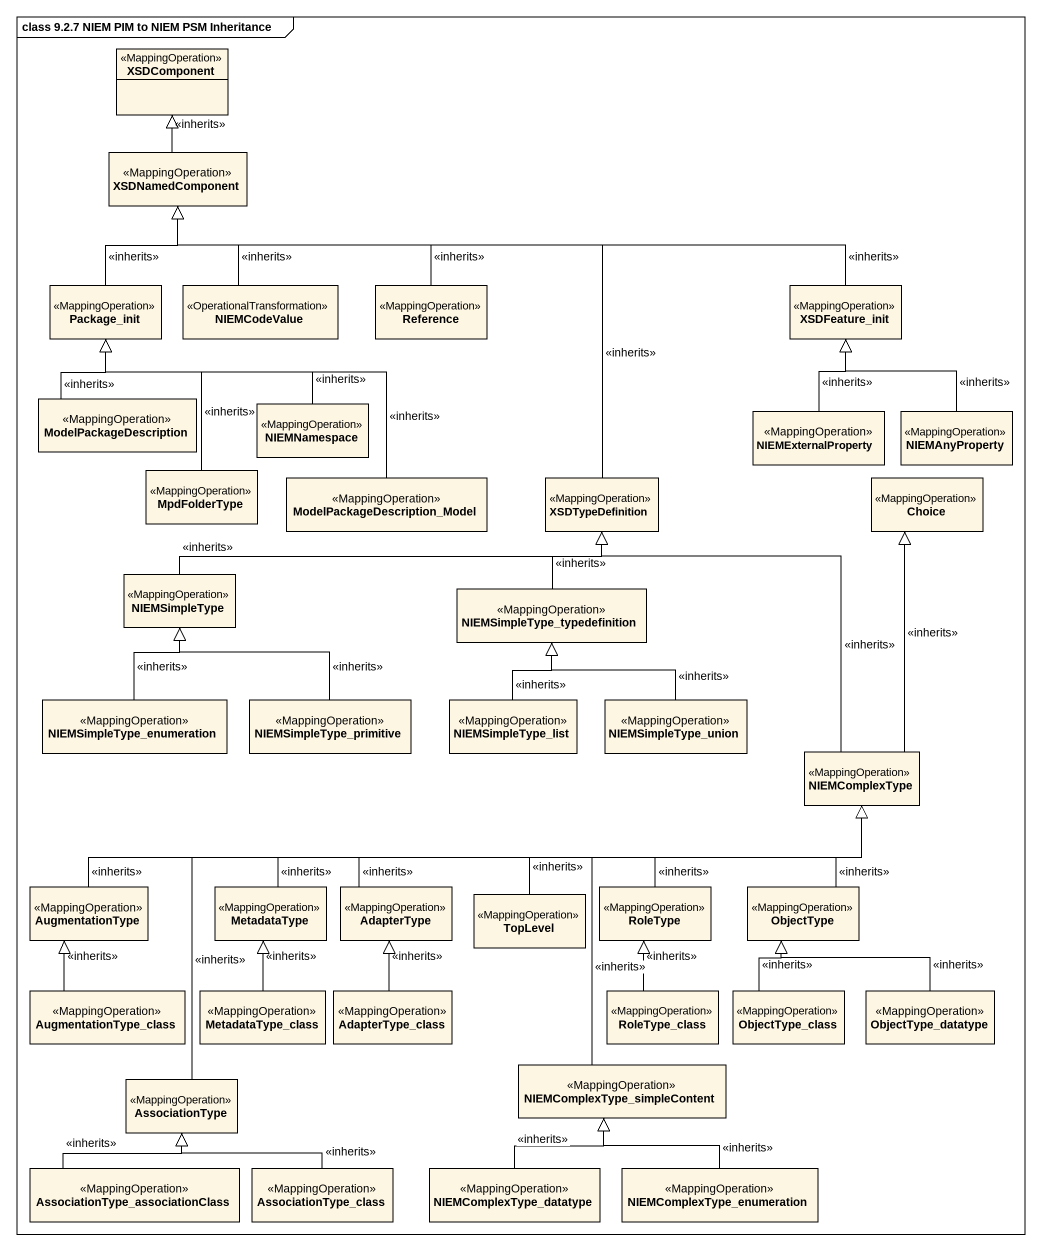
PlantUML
@startuml
mainframe class 9.2.7 NIEM PIM to NIEM PSM Inheritance
hide circle
hide empty members
class XSDComponent <<MappingOperation>>
class XSDNamedComponent <<MappingOperation>>
class Package_init <<MappingOperation>>
class NIEMCodeValue <<OperationalTransformation>>
class Reference <<MappingOperation>>
class XSDFeature_init <<MappingOperation>>
class ModelPackageDescription <<MappingOperation>>
class NIEMNamespace <<MappingOperation>>
class NIEMExternalProperty <<MappingOperation>>
class NIEMAnyProperty <<MappingOperation>>
class MpdFolderType <<MappingOperation>>
class "ModelPackageDescription_Model" as ModelPackageDescription_2 <<MappingOperation>>
class XSDTypeDefinition <<MappingOperation>>
class Choice <<MappingOperation>>
class NIEMSimpleType <<MappingOperation>>
class "NIEMSimpleType_typedefinition" as NIEMSimpleType_2 <<MappingOperation>>
class NIEMSimpleType_enumeration <<MappingOperation>>
class NIEMSimpleType_primitive <<MappingOperation>>
class NIEMSimpleType_list <<MappingOperation>>
class NIEMSimpleType_union <<MappingOperation>>
class NIEMComplexType <<MappingOperation>>
class AugmentationType <<MappingOperation>>
class MetadataType <<MappingOperation>>
class AdapterType <<MappingOperation>>
class TopLevel <<MappingOperation>>
class RoleType <<MappingOperation>>
class ObjectType <<MappingOperation>>
class AugmentationType_class <<MappingOperation>>
class MetadataType_class <<MappingOperation>>
class AdapterType_class <<MappingOperation>>
class RoleType_class <<MappingOperation>>
class ObjectType_class <<MappingOperation>>
class ObjectType_datatype <<MappingOperation>>
class AssociationType <<MappingOperation>>
class "NIEMComplexType_simpleContent" as NIEMComplexType_2 <<MappingOperation>>
class "AssociationType_associationClass" as AssociationType_2 <<MappingOperation>>
class AssociationType_class <<MappingOperation>>
class NIEMComplexType_datatype <<MappingOperation>>
class NIEMComplexType_enumeration <<MappingOperation>>
XSDNamedComponent -up-|> XSDComponent : <<inherits>>
Package_init -up-|> XSDNamedComponent : <<inherits>>
NIEMCodeValue -up-|> XSDNamedComponent : <<inherits>>
Reference -left-|> XSDNamedComponent : <<inherits>>
XSDFeature_init -left-|> XSDNamedComponent : <<inherits>>
ModelPackageDescription -up-|> Package_init : <<inherits>>
NIEMNamespace -left-|> Package_init : <<inherits>>
NIEMExternalProperty -up-|> XSDFeature_init : <<inherits>>
NIEMAnyProperty -up-|> XSDFeature_init : <<inherits>>
MpdFolderType -up-|> Package_init : <<inherits>>
ModelPackageDescription_2 -up-|> Package_init : <<inherits>>
XSDTypeDefinition -up-|> XSDNamedComponent : <<inherits>>
NIEMSimpleType -right-|> XSDTypeDefinition : <<inherits>>
NIEMSimpleType_2 -up-|> XSDTypeDefinition : <<inherits>>
NIEMSimpleType_enumeration -up-|> NIEMSimpleType : <<inherits>>
NIEMSimpleType_primitive -up-|> NIEMSimpleType : <<inherits>>
NIEMSimpleType_list -up-|> NIEMSimpleType_2 : <<inherits>>
NIEMSimpleType_union -up-|> NIEMSimpleType_2 : <<inherits>>
NIEMComplexType -up-|> XSDTypeDefinition : <<inherits>>
NIEMComplexType -up-|> Choice : <<inherits>>
AugmentationType -right-|> NIEMComplexType : <<inherits>>
MetadataType -right-|> NIEMComplexType : <<inherits>>
AdapterType -right-|> NIEMComplexType : <<inherits>>
TopLevel -right-|> NIEMComplexType : <<inherits>>
RoleType -up-|> NIEMComplexType : <<inherits>>
ObjectType -up-|> NIEMComplexType : <<inherits>>
AugmentationType_class -up-|> AugmentationType : <<inherits>>
MetadataType_class -up-|> MetadataType : <<inherits>>
AdapterType_class -up-|> AdapterType : <<inherits>>
RoleType_class -up-|> RoleType : <<inherits>>
ObjectType_class -up-|> ObjectType : <<inherits>>
ObjectType_datatype -up-|> ObjectType : <<inherits>>
AssociationType -right-|> NIEMComplexType : <<inherits>>
NIEMComplexType_2 -up-|> NIEMComplexType : <<inherits>>
AssociationType_2 -up-|> AssociationType : <<inherits>>
AssociationType_class -up-|> AssociationType : <<inherits>>
NIEMComplexType_datatype -up-|> NIEMComplexType_2 : <<inherits>>
NIEMComplexType_enumeration -up-|> NIEMComplexType_2 : <<inherits>>
@enduml
